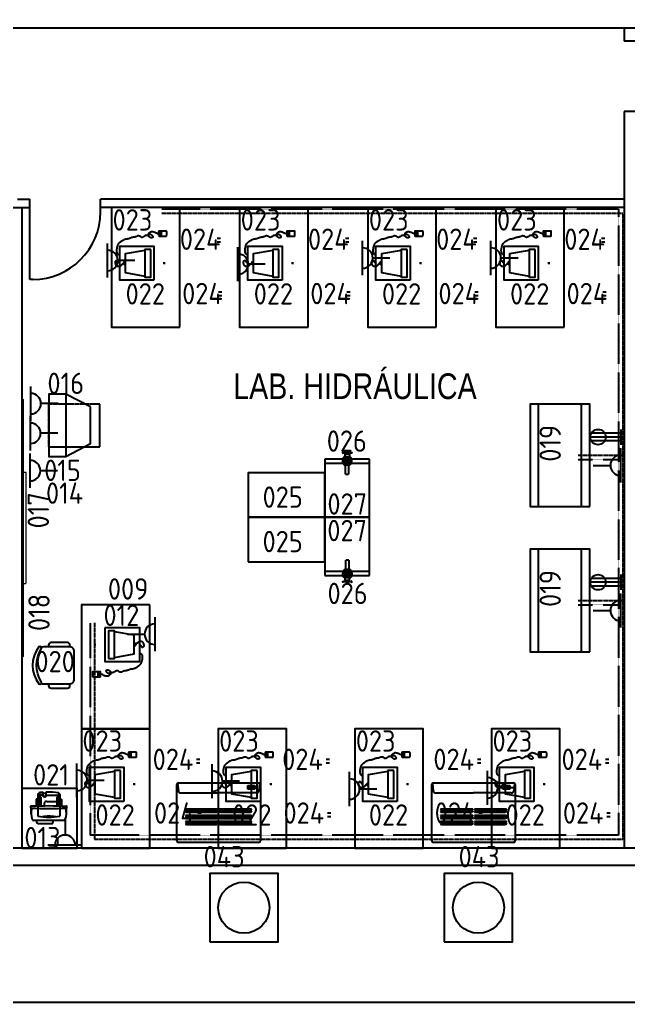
# Model space of a CAD drawing. Header units: millimetres. Extents: x 18768 to 1484868, y -11027 to 520152.
# Drawn here: x 227529 to 234654, y 25708 to 37211 of the extents above; entities that cross this region are included whole.
import ezdxf
from ezdxf.enums import TextEntityAlignment as Align

# ---------------------------------------------------------------- set-up
doc = ezdxf.new("R2010")
doc.units = ezdxf.units.MM
for name, pattern in [('DASHDOT2', [0.5, 0.25, -0.125, 0, -0.125]), ('DIVIDE', [2.15, 1.5, -0.2, 0.05, -0.15, 0.05, -0.2]), ('HIDDEN', [0.375, 0.25, -0.125]), ('HIDDEN2', [4.7625, 3.175, -1.5875])]:
    doc.linetypes.add(name, pattern=pattern)
for name, color, linetype in [('L018-SIMBOLO1', 3, 'Continuous'), ('L025-CONTORNO', 7, 'Continuous'), ('L025-IMAGIN', 1, 'DIVIDE'), ('L025-TEXTO', 7, 'Continuous'), ('L035-ARRANJO-ADQUIRIR', 102, 'Continuous'), ('L035-ARRANJO-EXISTENTE', 180, 'Continuous'), ('L035-ARRANJO-REMANEJADO', 200, 'Continuous'), ('L035-TEXTO', 40, 'Continuous'), ('PAREDES', 7, 'Continuous')]:
    doc.layers.add(name, color=color, linetype=linetype)
doc.layers.add('L035-DEMOLIÇÃO', color=40, linetype='Continuous', plot=False)
doc.styles.add('ISO-CP--18', font='isocp.shx', dxfattribs={"width": 0.75, "height": 180})
doc.styles.add('ISO-CP--25', font='isocp.shx', dxfattribs={"height": 250})
doc.styles.get("Standard").update_dxf_attribs({"font": 'arial.ttf'})

# ---------------------------------------------------------------- blocks, each defined once
blk = doc.blocks.new('BL_SENAI_id9300159197')
at = {"layer": 'L025-CONTORNO', "color": 0, "linetype": 'HIDDEN', "lineweight": 9}
blk.add_lwpolyline([(-650, -50), (650, -50), (650, 0), (-650, 0)], close=True, dxfattribs=at)
at = {"layer": 'L025-TEXTO', "lineweight": 9, "style": 'ISO-CP--25'}
blk.add_attdef('rmp_mt_codmaterial', (15, 15), '', height=40, dxfattribs=at)
at = {"layer": 'L025-TEXTO', "lineweight": 9, "style": 'ISO-CP--25', "flags": 1}
for tag in ['rmp_mt_nomeunid', 'rmp_mt_potencia', 'rmp_mt_cod']:
    blk.add_attdef(tag, (15, 15), '', height=40, dxfattribs=at)
blk = doc.blocks.new('BL_SENAI_id9320290690')
at = {"layer": 'L025-CONTORNO', "color": 0}
blk.add_lwpolyline([(-3131, 134), (-131, 134), (-131, 152), (-3131, 152)], close=True, dxfattribs=at)
at = {"layer": 'L025-TEXTO', "style": 'ISO-CP--25'}
blk.add_attdef('rmp_mt_codmaterial', (15, 15), '', height=40, dxfattribs=at)
at = {"layer": 'L025-TEXTO', "style": 'ISO-CP--25', "flags": 1}
for tag in ['rmp_mt_nomeunid', 'rmp_mt_potencia', 'rmp_mt_cod']:
    blk.add_attdef(tag, (15, 15), '', height=40, dxfattribs=at)
blk = doc.blocks.new('BL_SENAI_id9320210400')
at = {"layer": 'L035-ARRANJO-ADQUIRIR', "color": 0}
for points in [[(-690, 550, -0.290756), (-310, 550, 0.829608), (-284, 579, 0.333333), (-716, 579, 0.829608), (-690, 550)], [(-717, 464), (-737, 464, 0.414214), (-767, 434), (-767, 244, 0.414214), (-737, 214), (-717, 214)], [(-710, 550, 0.129448), (-717, 523), (-717, 219, 0.414214), (-663, 164), (-338, 164, 0.414214), (-284, 219), (-284, 525, 0.120944), (-290, 550)], [(-284, 214), (-264, 214, 0.414214), (-234, 244), (-234, 434, 0.414214), (-264, 464), (-284, 464)]]:
    blk.add_lwpolyline(points, format="xyb", dxfattribs=at)
at = {"layer": 'L025-TEXTO', "style": 'ISO-CP--25'}
blk.add_attdef('rmp_mt_codmaterial', (15, 15), '', height=40, dxfattribs=at)
at = {"layer": 'L025-TEXTO', "style": 'ISO-CP--25', "flags": 1}
for tag in ['rmp_mt_nomeunid', 'rmp_mt_potencia', 'rmp_mt_cod']:
    blk.add_attdef(tag, (15, 15), '', height=40, dxfattribs=at)
blk = doc.blocks.new('BL_SENAI_id9370710520')
at = {"layer": 'L035-ARRANJO-ADQUIRIR', "color": 0}
for p, q in [((499, 247), (499, 164)), ((502, 247), (502, 224)), ((519, 247), (502, 247)), ((550, 253), (506, 253)), ((519, 224), (519, 247)), ((520, 247), (520, 224)), ((536, 247), (520, 247)), ((536, 224), (536, 247)), ((538, 247), (538, 224)), ((554, 247), (538, 247)), ((554, 224), (554, 247)), ((557, 164), (557, 247)), ((193, 186), (169, 186)), ((181, 174), (181, 198)), ((499, 221), (557, 221)), ((499, 220), (557, 220)), ((502, 224), (519, 224)), ((506, 157), (550, 157)), ((520, 224), (536, 224)), ((538, 224), (554, 224))]:
    blk.add_line(p, q, dxfattribs=at)
for points in [[(-19, 308), (-19, 708), (381, 708), (381, 308)], [(170, 645), (192, 645), (192, 660), (170, 660)], [(343, 345), (343, 415), (18, 415), (18, 345)]]:
    blk.add_lwpolyline(points, close=True, dxfattribs=at)
for points in [[(181, 660), (180, 665), (178, 669), (175, 672), (173, 675), (170, 677), (168, 678), (165, 679), (163, 681), (162, 682), (161, 683), (160, 685), (160, 686), (159, 688), (159, 689), (159, 690), (158, 691), (157, 692), (156, 693), (154, 694), (152, 695), (151, 696), (149, 697), (147, 699), (146, 701), (144, 703), (143, 706), (142, 709), (141, 712), (141, 716), (141, 719), (141, 723), (141, 726), (141, 729), (142, 732), (143, 735), (145, 737), (146, 740), (148, 742), (150, 744), (152, 746), (154, 747), (156, 749), (159, 750), (161, 751), (163, 752), (166, 753), (168, 754), (170, 755), (172, 755), (174, 756), (176, 757), (178, 757), (180, 758), (181, 758), (183, 758), (185, 759), (186, 759), (188, 759), (190, 759), (191, 759), (193, 759), (195, 759), (196, 758), (198, 758), (200, 757), (202, 757), (203, 756), (205, 755), (206, 754), (208, 753), (209, 751), (210, 750), (211, 749), (212, 748), (213, 746), (214, 745), (214, 744), (214, 743), (214, 742), (214, 741), (213, 739), (212, 738), (211, 737), (210, 737), (209, 736), (208, 735), (206, 734), (205, 733), (204, 732), (202, 732), (201, 731), (199, 730), (198, 729), (196, 728), (195, 727), (194, 726), (193, 724), (192, 723), (191, 721), (190, 719), (189, 716), (187, 714), (184, 711), (181, 708)], [(276, 708), (280, 717), (284, 724), (290, 729), (296, 733), (302, 736), (308, 738), (315, 740), (321, 740), (327, 741), (334, 741), (340, 740), (345, 740), (351, 739), (357, 738), (362, 737), (368, 736), (374, 735), (379, 733), (385, 731), (390, 730), (395, 728), (400, 725), (405, 723), (410, 720), (414, 716), (418, 713), (422, 709), (426, 705), (430, 700), (434, 696), (437, 691), (441, 686), (444, 681), (448, 676), (451, 670), (454, 665), (457, 659), (460, 654), (462, 649), (464, 644), (465, 639), (466, 634), (467, 629), (467, 624), (468, 619), (469, 614), (469, 610), (470, 605), (472, 600), (473, 595), (475, 590), (477, 586), (479, 581), (481, 575), (483, 570), (485, 565), (486, 560), (487, 554), (488, 549), (489, 544), (489, 538), (490, 533), (491, 528), (492, 524), (493, 519), (495, 515), (497, 511), (499, 507), (500, 504), (502, 500), (503, 497), (504, 494), (504, 490), (504, 487), (504, 484), (503, 480), (502, 477), (501, 474), (499, 471), (498, 469), (496, 466), (494, 464), (492, 461), (490, 459), (489, 456), (488, 454), (487, 451), (486, 448), (487, 445), (487, 441), (488, 438), (490, 434), (492, 431), (493, 427), (495, 424), (497, 420), (499, 417), (501, 415), (503, 412), (505, 410), (506, 408), (507, 406), (508, 405), (509, 404), (509, 404), (509, 403), (509, 403), (509, 403), (508, 403), (508, 402), (508, 401), (508, 398), (509, 395), (510, 391), (510, 387), (511, 382), (513, 377), (514, 372), (515, 366), (516, 362), (517, 357), (518, 354), (519, 350), (519, 347), (519, 344), (518, 341), (517, 338), (515, 335), (513, 333), (510, 330), (506, 327), (502, 325), (499, 323), (495, 321), (491, 320), (488, 320), (485, 320), (482, 321), (480, 322), (479, 324), (478, 326), (477, 329), (477, 332), (477, 334), (477, 337), (478, 341), (478, 344), (480, 347), (481, 350), (483, 353), (485, 356), (487, 359), (490, 362), (493, 365), (496, 368), (499, 370), (502, 372), (506, 373), (510, 373), (515, 372), (520, 371), (525, 369), (530, 366), (535, 362), (539, 358), (543, 353), (547, 348), (549, 342), (551, 336), (552, 330), (552, 324), (551, 318), (550, 312), (548, 306), (546, 300), (544, 294), (541, 289), (538, 284), (536, 278), (533, 273), (531, 268), (529, 262), (528, 256), (528, 253)], [(331, 415), (291, 645), (71, 645), (31, 415)]]:
    blk.add_lwpolyline(points, dxfattribs=at)
for centre, start, end in [((506, 247), 90, 180), ((550, 247), 0, 90), ((506, 164), 180, 270), ((550, 164), 270, 0)]:
    blk.add_arc(centre, 6.72, start, end, dxfattribs=at)
at = {"layer": 'L025-TEXTO', "style": 'ISO-CP--25'}
blk.add_attdef('rmp_mt_codmaterial', (15, 15), '', height=40, dxfattribs=at)
at = {"layer": 'L025-TEXTO', "style": 'ISO-CP--25', "flags": 1}
for tag in ['rmp_mt_nomeunid', 'rmp_mt_potencia', 'rmp_mt_cod']:
    blk.add_attdef(tag, (15, 15), '', height=40, dxfattribs=at)
blk = doc.blocks.new('BL_SENAI_id9320221140')
at = {"layer": 'L025-CONTORNO', "color": 0}
blk.add_lwpolyline([(570, -612), (570, 788), (-230, 788), (-230, -612)], close=True, dxfattribs=at)
at = {"layer": 'L025-TEXTO', "style": 'ISO-CP--25'}
blk.add_attdef('rmp_mt_codmaterial', (15, 15), '', height=40, dxfattribs=at)
at = {"layer": 'L025-TEXTO', "style": 'ISO-CP--25', "flags": 1}
for tag in ['rmp_mt_nomeunid', 'rmp_mt_potencia', 'rmp_mt_cod']:
    blk.add_attdef(tag, (15, 15), '', height=40, dxfattribs=at)
blk = doc.blocks.new('BL_SENAI_id9320210390')
at = {"layer": 'L035-ARRANJO-ADQUIRIR', "color": 0}
for p, q in [((154, -168), (154, -207)), ((199, -168), (199, -207))]:
    blk.add_line(p, q, dxfattribs=at)
at = {"layer": 'L025-TEXTO', "style": 'ISO-CP--25'}
blk.add_attdef('RMP_MT_NOMEUNID', (8, 8), '', height=250, dxfattribs=at)
at = {"layer": 'L025-TEXTO', "style": 'ISO-CP--25', "flags": 1}
for tag in ['RMP_MT_COD', 'RMP_MT_CODMATERIAL', 'RMP_MT_POTENCIA']:
    blk.add_attdef(tag, (8, 8), '', height=250, dxfattribs=at)
blk = doc.blocks.new('BL_SENAI_id9390240030')
at = {"layer": 'L035-ARRANJO-REMANEJADO', "color": 0}
for p, q in [((0, 630), (0, -50)), ((520, 630), (0, 630)), ((520, -50), (520, 630)), ((0, 0), (520, 0)), ((0, -50), (520, -50))]:
    blk.add_line(p, q, dxfattribs=at)
at = {"layer": 'L025-TEXTO', "style": 'ISO-CP--25'}
blk.add_attdef('rmp_mt_codmaterial', (15, 15), '', height=40, dxfattribs=at)
at = {"layer": 'L025-TEXTO', "style": 'ISO-CP--25', "flags": 1}
for tag in ['rmp_mt_nomeunid', 'rmp_mt_potencia', 'rmp_mt_cod']:
    blk.add_attdef(tag, (15, 15), '', height=40, dxfattribs=at)
blk = doc.blocks.new('BL_SENAI_id9320230440')
at = {"layer": 'L035-ARRANJO-ADQUIRIR', "color": 0}
blk.add_lwpolyline([(0, 520), (-900, 520), (-900, 0), (0, 0)], close=True, dxfattribs=at)
at = {"layer": 'L025-TEXTO', "style": 'ISO-CP--25'}
blk.add_attdef('rmp_mt_codmaterial', (15, 15), '', height=40, dxfattribs=at)
at = {"layer": 'L025-TEXTO', "style": 'ISO-CP--25', "flags": 1}
for tag in ['rmp_mt_nomeunid', 'rmp_mt_potencia', 'rmp_mt_cod']:
    blk.add_attdef(tag, (15, 15), '', height=40, dxfattribs=at)
blk = doc.blocks.new('BL_SENAI_id9370710510')
at = {"layer": 'L035-ARRANJO-ADQUIRIR', "color": 0}
for p, q in [((173, 95), (173, 119)), ((491, 168), (491, 85)), ((491, 142), (549, 142)), ((491, 141), (549, 141)), ((495, 168), (495, 145)), ((511, 168), (495, 168)), ((495, 145), (511, 145)), ((542, 174), (498, 174)), ((511, 145), (511, 168)), ((529, 168), (512, 168)), ((512, 168), (512, 145)), ((512, 145), (529, 145)), ((529, 145), (529, 168)), ((530, 168), (530, 145)), ((546, 168), (530, 168)), ((530, 145), (546, 145)), ((546, 145), (546, 168)), ((549, 85), (549, 168)), ((185, 107), (161, 107)), ((498, 78), (542, 78))]:
    blk.add_line(p, q, dxfattribs=at)
for points in [[(-27, 229), (-27, 629), (373, 629), (373, 229)], [(162, 566), (184, 566), (184, 581), (162, 581)], [(335, 266), (335, 336), (10, 336), (10, 266)]]:
    blk.add_lwpolyline(points, close=True, dxfattribs=at)
for points in [[(173, 581), (172, 586), (170, 590), (168, 593), (165, 596), (162, 598), (160, 599), (158, 600), (156, 602), (154, 603), (153, 604), (152, 606), (152, 607), (152, 609), (151, 610), (151, 611), (150, 612), (149, 613), (148, 614), (146, 615), (145, 616), (143, 617), (141, 618), (139, 620), (138, 622), (136, 624), (135, 627), (134, 630), (133, 633), (133, 637), (133, 640), (133, 644), (133, 647), (134, 650), (134, 653), (135, 656), (137, 658), (138, 661), (140, 663), (142, 665), (144, 667), (146, 668), (148, 670), (151, 671), (153, 672), (156, 673), (158, 674), (160, 675), (162, 676), (164, 676), (166, 677), (168, 678), (170, 678), (172, 679), (174, 679), (175, 679), (177, 680), (179, 680), (180, 680), (182, 680), (183, 680), (185, 680), (187, 680), (189, 679), (190, 679), (192, 678), (194, 678), (195, 677), (197, 676), (199, 675), (200, 674), (201, 672), (203, 671), (204, 670), (205, 669), (205, 667), (206, 666), (206, 665), (206, 664), (206, 663), (206, 662), (205, 660), (205, 659), (204, 658), (203, 658), (201, 657), (200, 656), (199, 655), (197, 654), (196, 653), (194, 653), (193, 652), (191, 651), (190, 650), (189, 649), (187, 648), (186, 647), (185, 645), (184, 644), (183, 642), (182, 640), (181, 637), (179, 635), (176, 632), (173, 629)], [(268, 629), (272, 638), (277, 645), (282, 650), (288, 655), (294, 657), (300, 659), (307, 661), (313, 661), (320, 662), (326, 662), (332, 661), (338, 661), (343, 660), (349, 659), (355, 658), (360, 657), (366, 656), (371, 654), (377, 652), (382, 651), (387, 649), (392, 646), (397, 644), (402, 641), (406, 637), (411, 634), (415, 630), (419, 626), (422, 621), (426, 617), (430, 612), (433, 607), (437, 602), (440, 597), (443, 591), (447, 586), (449, 580), (452, 575), (454, 570), (456, 565), (457, 560), (458, 555), (459, 550), (460, 545), (460, 540), (461, 535), (461, 531), (462, 526), (464, 521), (466, 516), (467, 511), (470, 507), (472, 502), (474, 496), (475, 491), (477, 486), (478, 481), (479, 475), (480, 470), (481, 465), (481, 459), (482, 454), (483, 449), (484, 445), (486, 440), (487, 436), (489, 432), (491, 428), (492, 425), (494, 421), (495, 418), (496, 415), (496, 411), (496, 408), (496, 405), (495, 402), (494, 398), (493, 395), (492, 393), (490, 390), (488, 387), (486, 385), (484, 382), (482, 380), (481, 377), (480, 375), (479, 372), (479, 369), (479, 366), (479, 362), (481, 359), (482, 355), (484, 352), (486, 348), (488, 345), (490, 342), (492, 338), (493, 336), (495, 333), (497, 331), (498, 329), (499, 327), (500, 326), (501, 325), (501, 325), (501, 324), (501, 324), (501, 324), (501, 324), (500, 323), (500, 322), (501, 319), (501, 316), (502, 312), (503, 308), (504, 303), (505, 298), (506, 293), (507, 287), (508, 283), (509, 278), (510, 275), (511, 271), (511, 268), (511, 265), (510, 262), (509, 259), (507, 257), (505, 254), (502, 251), (498, 248), (495, 246), (491, 244), (487, 242), (483, 241), (480, 241), (477, 241), (475, 242), (473, 243), (471, 245), (470, 247), (469, 250), (469, 253), (469, 256), (469, 259), (470, 262), (471, 265), (472, 268), (473, 271), (475, 274), (477, 277), (479, 280), (482, 283), (485, 286), (488, 289), (491, 291), (495, 293), (498, 294), (503, 294), (507, 293), (512, 292), (517, 290), (522, 287), (527, 283), (531, 279), (536, 274), (539, 269), (542, 263), (543, 257), (544, 251), (544, 245), (543, 239), (542, 233), (540, 227), (538, 221), (536, 216), (533, 210), (530, 205), (528, 199), (525, 194), (523, 189), (521, 183), (520, 177), (520, 174)], [(323, 336), (283, 566), (63, 566), (23, 336)]]:
    blk.add_lwpolyline(points, dxfattribs=at)
for centre, start, end in [((498, 168), 90, 180), ((542, 168), 0, 90), ((498, 85), 180, 270), ((542, 85), 270, 0)]:
    blk.add_arc(centre, 6.72, start, end, dxfattribs=at)
at = {"layer": 'L025-TEXTO', "style": 'ISO-CP--25'}
blk.add_attdef('rmp_mt_codmaterial', (15, 15), '', height=40, dxfattribs=at)
at = {"layer": 'L025-TEXTO', "style": 'ISO-CP--25', "flags": 1}
for tag in ['rmp_mt_nomeunid', 'rmp_mt_potencia', 'rmp_mt_cod']:
    blk.add_attdef(tag, (15, 15), '', height=40, dxfattribs=at)
blk = doc.blocks.new('BL_SENAI_id9320220810')
at = {"layer": 'L025-CONTORNO', "color": 0}
blk.add_lwpolyline([(-688, 238), (112, 238), (112, 1688), (-688, 1688)], close=True, dxfattribs=at)
at = {"layer": 'L025-TEXTO', "style": 'ISO-CP--25'}
blk.add_attdef('rmp_mt_codmaterial', (15, 15), '', height=40, dxfattribs=at)
at = {"layer": 'L025-TEXTO', "style": 'ISO-CP--25', "flags": 1}
for tag in ['rmp_mt_nomeunid', 'rmp_mt_potencia', 'rmp_mt_cod']:
    blk.add_attdef(tag, (15, 15), '', height=40, dxfattribs=at)
blk = doc.blocks.new('BL_SENAI_id9310100320')
at = {"layer": 'L035-ARRANJO-EXISTENTE', "color": 0}
for p, q in [((-201, 56), (-201, 20)), ((-201, 56), (-96, 56)), ((-96, 20), (-201, 20)), ((-96, 72), (-55, 72)), ((-96, 4), (-96, 72)), ((-55, 4), (-96, 4)), ((-29, 76), (-35, 76)), ((-35, 68), (-35, 0)), ((-35, 0), (-29, 0)), ((-29, 0), (-29, 76)), ((-22, 76), (-17, 76)), ((-22, 0), (-22, 76)), ((-17, 0), (-22, 0)), ((-17, 68), (-17, 0)), ((1, 23), (1, 53)), ((39, 65), (12, 65)), ((39, 11), (12, 11)), ((35, 65), (35, 11)), ((39, 65), (39, 11))]:
    blk.add_line(p, q, dxfattribs=at)
for points in [[(-96, 22), (-96, 54), (-80, 54), (-80, 22)], [(-53, 76), (-35, 76), (-35, 0), (-53, 0)], [(1, 76), (-17, 76), (-17, 0), (1, 0)], [(39, 30), (39, 46), (58, 46), (58, 30)], [(45, 92), (45, 88), (55, 88), (55, 92)], [(45, -16), (45, -12), (55, -12), (55, -16)]]:
    blk.add_lwpolyline(points, close=True, dxfattribs=at)
for points in [[(48, 46), (48, 88), (52, 88), (52, 46)], [(52, 30), (52, -12), (48, -12), (48, 30)]]:
    blk.add_lwpolyline(points, dxfattribs=at)
for centre in [(-42, 85), (-42, -9)]:
    blk.add_circle(centre, 4.46, dxfattribs=at)
for centre, radius, start, end in [((-41, 38), 55.5, 41.7386, 141.8707), ((-41, 38), 55.5, 218.1293, 318.2614), ((-55, 75), 2.59, 270, 0), ((-55, 1), 2.59, 0, 90), ((12, 76), 11.4, 180, 270), ((12, 0), 11.4, 90, 180)]:
    blk.add_arc(centre, radius, start, end, dxfattribs=at)
at = {"layer": 'L025-TEXTO', "style": 'ISO-CP--25'}
blk.add_attdef('rmp_mt_codmaterial', (15, 15), '', height=40, dxfattribs=at)
at = {"layer": 'L025-TEXTO', "style": 'ISO-CP--25', "flags": 1}
for tag in ['rmp_mt_nomeunid', 'rmp_mt_potencia', 'rmp_mt_cod']:
    blk.add_attdef(tag, (15, 15), '', height=40, dxfattribs=at)
blk = doc.blocks.new('BL_SENAI_id9380320060')
at = {"layer": 'L025-CONTORNO', "color": 0}
for p, q in [((-510, 275), (690, 275)), ((-510, -225), (690, -225))]:
    blk.add_line(p, q, dxfattribs=at)
blk.add_lwpolyline([(-510, -325), (690, -325), (690, 375), (-510, 375)], close=True, dxfattribs=at)
at = {"layer": 'L025-TEXTO', "style": 'ISO-CP--25'}
blk.add_attdef('rmp_mt_codmaterial', (15, 15), '', height=40, dxfattribs=at)
at = {"layer": 'L025-TEXTO', "style": 'ISO-CP--25', "flags": 1}
for tag in ['rmp_mt_nomeunid', 'rmp_mt_potencia', 'rmp_mt_cod']:
    blk.add_attdef(tag, (15, 15), '', height=40, dxfattribs=at)
blk = doc.blocks.new('BL_SENAI_id9320220790')
at = {"layer": 'L025-CONTORNO', "color": 0}
blk.add_lwpolyline([(0, 0), (0, 700), (-650, 700), (-650, 0)], close=True, dxfattribs=at)
at = {"layer": 'L025-TEXTO', "style": 'ISO-CP--18'}
blk.add_attdef('rmp_mt_codmaterial', (15, 15), '', height=40, dxfattribs=at)
at = {"layer": 'L025-TEXTO', "style": 'ISO-CP--18', "flags": 1}
for tag in ['rmp_mt_nomeunid', 'rmp_mt_potencia', 'rmp_mt_cod']:
    blk.add_attdef(tag, (15, 15), '', height=40, dxfattribs=at)
blk = doc.blocks.new('BL_SENAI_id9370720080')
at = {"layer": 'L035-ARRANJO-EXISTENTE', "color": 0}
for p, q in [((-169, 28), (-169, 387)), ((-92, 413), (-24, 413)), ((-21, 418), (-3, 418)), ((76, 357), (-1, 357)), ((0, 357), (0, 415)), ((79, 337), (79, 354)), ((-209, 167), (-209, 337)), ((136, 337), (-119, 337)), ((154, 322), (0, 322)), ((104, 317), (0, 317)), ((104, 305), (0, 305)), ((104, 302), (0, 302)), ((55, 232), (55, 112)), ((104, 302), (104, 322)), ((124, 285), (124, 322)), ((124, 92), (124, 240)), ((124, 240), (161, 240)), ((126, 275), (158, 275)), ((132, 285), (132, 322)), ((139, 322), (139, 334)), ((136, 77), (-119, 77)), ((-92, 2), (-24, 2)), ((76, 57), (-1, 57)), ((104, 112), (0, 112)), ((104, 110), (0, 110)), ((104, 97), (0, 97)), ((154, 92), (0, 92)), ((0, 57), (0, 0)), ((79, 77), (79, 60)), ((104, 112), (104, 92)), ((139, 80), (139, 92)), ((-21, -3), (-3, -3))]:
    blk.add_line(p, q, dxfattribs=at)
for centre, radius, start, end in [((-154, 387), 15, 107.7571, 180), ((-82, 161), 252, 76.9063, 107.7571), ((4596, 207), 4625, 177.4284, 182.5716), ((-21, 415), 3, 90, 177.4284), ((-7, 415), 3, 2.5716, 90), ((-4624, 207), 4625, 357.4284, 2.5716), ((-3, 415), 3, 0, 90), ((76, 354), 3, 0, 90), ((721, 207), 850, 171.2026, 188.7974), ((-636, 207), 517, 351.0985, 8.9015), ((25, 232), 30, 0, 142.3429), ((137, 257), 28.3, 123.367, 236.633), ((137, 257), 20.8, 123.367, 227.8145), ((119, 285), 5, 303.367, 0), ((119, 230), 5, 0, 56.633), ((122, 240), 2, 0, 47.8145), ((119, 285), 12.5, 303.367, 0), ((136, 334), 3, 0, 90), ((-721, 207), 870, 2.1781, 4.441), ((154, 319), 3, 7.2919, 90), ((-721, 207), 885, 4.5759, 7.2919), ((-721, 207), 885, 352.7081, 1.9536), ((158, 278), 3, 270, 4.5759), ((161, 237), 3, 1.9536, 90), ((-154, 28), 15, 180, 252.2429), ((-82, 254), 252, 252.2429, 283.0937), ((-3, 0), 3, 270, 0), ((76, 60), 3, 270, 0), ((136, 80), 3, 270, 0), ((154, 95), 3, 270, 352.7081), ((-21, 0), 3, 182.5716, 270), ((-7, 0), 3, 270, 357.4284)]:
    blk.add_arc(centre, radius, start, end, dxfattribs=at)
at = {"layer": 'L035-ARRANJO-EXISTENTE', "color": 0, "extrusion": (0, 0, -1)}
blk.add_ellipse((-169, 337), major_axis=(40, 0), ratio=0.25, start_param=3.141593, end_param=4.712389, dxfattribs=at)
at = {"layer": 'L035-ARRANJO-EXISTENTE', "color": 0}
blk.add_ellipse((-169, 167), major_axis=(40, 0), ratio=0.25, start_param=3.141593, end_param=4.712389, dxfattribs=at)
at = {"layer": 'L025-TEXTO', "style": 'ISO-CP--18'}
blk.add_attdef('rmp_mt_codmaterial', (15, 15), '', height=40, dxfattribs=at)
at = {"layer": 'L025-TEXTO', "style": 'ISO-CP--18', "flags": 1}
for tag in ['rmp_mt_nomeunid', 'rmp_mt_potencia', 'rmp_mt_cod']:
    blk.add_attdef(tag, (15, 15), '', height=40, dxfattribs=at)
blk = doc.blocks.new('BL_SENAI_id9360630070')
at = {"layer": 'L035-ARRANJO-ADQUIRIR', "color": 0}
blk.add_lwpolyline([(215, 994), (15, 994), (15, 264), (215, 264)], dxfattribs=at)
blk.add_lwpolyline([(505, 844), (215, 994), (215, 264), (505, 414)], close=True, dxfattribs=at)
at = {"layer": 'L025-TEXTO', "style": 'ISO-CP--25'}
blk.add_attdef('rmp_mt_codmaterial', (15, 15), '', height=40, dxfattribs=at)
at = {"layer": 'L025-TEXTO', "style": 'ISO-CP--25', "flags": 1}
for tag in ['rmp_mt_nomeunid', 'rmp_mt_potencia', 'rmp_mt_cod']:
    blk.add_attdef(tag, (15, 15), '', height=40, dxfattribs=at)
blk = doc.blocks.new('BL_SENAI_id9320130030')
at = {"layer": 'L025-IMAGIN', "color": 0}
blk.add_lwpolyline([(267, 734), (-204, 564), (0, 0), (470, 170)], close=True, dxfattribs=at)
at = {"layer": 'L025-TEXTO', "style": 'ISO-CP--25'}
blk.add_attdef('rmp_mt_codmaterial', (15, 15), '', height=40, dxfattribs=at)
at = {"layer": 'L025-TEXTO', "style": 'ISO-CP--25', "flags": 1}
for tag in ['rmp_mt_nomeunid', 'rmp_mt_potencia', 'rmp_mt_cod']:
    blk.add_attdef(tag, (15, 15), '', height=40, dxfattribs=at)
blk = doc.blocks.new('BL_SENAI_id9360620050')
at = {"layer": 'L025-IMAGIN', "color": 0}
blk.add_lwpolyline([(456, 171), (456, 671), (-144, 671), (-144, 171)], close=True, dxfattribs=at)
at = {"layer": 'L025-TEXTO', "style": 'ISO-CP--18'}
blk.add_attdef('rmp_mt_codmaterial', (15, 15), '', height=40, dxfattribs=at)
at = {"layer": 'L025-TEXTO', "style": 'ISO-CP--18', "flags": 1}
for tag in ['rmp_mt_nomeunid', 'rmp_mt_potencia', 'rmp_mt_cod']:
    blk.add_attdef(tag, (15, 15), '', height=40, dxfattribs=at)
blk = doc.blocks.new('BL_SENAI_id9315160120')
at = {"color": 0}
for p, q in [((93, 569), (105, 588)), ((105, 588), (457, 588)), ((469, 569), (457, 588)), ((489, 569), (501, 588)), ((501, 588), (853, 588)), ((865, 569), (853, 588)), ((469, 569), (93, 569)), ((93, 544), (105, 564)), ((469, 544), (93, 544)), ((93, 498), (105, 518)), ((469, 498), (93, 498)), ((93, 474), (105, 493)), ((469, 474), (93, 474)), ((105, 564), (457, 564)), ((105, 518), (457, 518)), ((105, 493), (457, 493)), ((469, 544), (457, 564)), ((469, 498), (457, 518)), ((469, 474), (457, 493)), ((865, 569), (489, 569)), ((489, 544), (501, 564)), ((865, 544), (489, 544)), ((489, 498), (501, 518)), ((865, 498), (489, 498)), ((489, 474), (501, 493)), ((865, 474), (489, 474)), ((501, 564), (853, 564)), ((501, 518), (853, 518)), ((501, 493), (853, 493)), ((865, 544), (853, 564)), ((865, 498), (853, 518)), ((865, 474), (853, 493)), ((93, 426), (105, 445)), ((469, 426), (93, 426)), ((93, 401), (105, 420)), ((469, 401), (93, 401)), ((105, 445), (457, 445)), ((105, 420), (457, 420)), ((469, 426), (457, 445)), ((469, 401), (457, 420)), ((489, 426), (501, 445)), ((865, 426), (489, 426)), ((489, 401), (501, 420)), ((865, 401), (489, 401)), ((501, 445), (853, 445)), ((501, 420), (853, 420)), ((865, 426), (853, 445)), ((865, 401), (853, 420)), ((0, 106), (8, 190)), ((37, 215), (479, 215)), ((56, 126), (56, 170)), ((56, 170), (136, 170)), ((136, 126), (56, 126)), ((136, 170), (136, 126)), ((921, 215), (479, 215)), ((958, 106), (950, 190))]:
    blk.add_line(p, q, dxfattribs=at)
for centre, radius in [((78, 148), 17.7), ((78, 148), 5.72), ((115, 148), 15.8), ((115, 148), 3.81)]:
    blk.add_circle(centre, radius, dxfattribs=at)
for centre, start, end in [((37, 185), 90, 169.0323), ((921, 185), 10.9677, 90)]:
    blk.add_arc(centre, 30, start, end, dxfattribs=at)
at = {"layer": 'L025-CONTORNO', "color": 0}
for p, q in [((-10, 117), (-10, 775)), ((10, 795), (948, 795)), ((968, 775), (968, 117)), ((948, 97), (10, 97))]:
    blk.add_line(p, q, dxfattribs=at)
for centre, start, end in [((10, 775), 90, 180), ((948, 775), 0, 90), ((10, 117), 180, 270), ((948, 117), 270, 0)]:
    blk.add_arc(centre, 20, start, end, dxfattribs=at)
at = {"layer": 'L025-TEXTO', "linetype": 'HIDDEN2', "style": 'ISO-CP--25'}
blk.add_attdef('rmp_mt_codmaterial', (15, 15), '', height=40, dxfattribs=at)
at = {"layer": 'L025-TEXTO', "linetype": 'HIDDEN2', "style": 'ISO-CP--25', "flags": 1}
for tag in ['rmp_mt_nomeunid', 'rmp_mt_potencia', 'rmp_mt_cod']:
    blk.add_attdef(tag, (15, 15), '', height=40, dxfattribs=at)

msp = doc.modelspace()

# ---------------------------------------------------------------- linework, layer by layer
at = {"layer": 'DEFPOINTS'}
for p, q in [((234757.908, 36136.199), (234604.279, 36136.201)), ((227504.279, 35110.201), (227649.258, 35110.201)), ((227454.991, 35011.201), (227649.258, 35011.201)), ((227684.258, 34170.201), (227649.258, 34170.201))]:
    msp.add_line(p, q, dxfattribs=at)
at = {"layer": 'L018-SIMBOLO1', "color": 4, "linetype": 'DASHDOT2'}
for p, q in [((234539.048, 34992.192), (229188.013, 34992.192, 242.2)), ((234539.048, 34992.192), (234539.048, 27665.772)), ((234065.828, 32061.784), (234539.048, 32061.784)), ((234065.828, 30361.784), (234539.048, 30361.784)), ((228353.641, 30151.689), (228353.641, 27665.772)), ((234539.048, 27665.772), (228353.641, 27665.772, 279.966))]:
    msp.add_line(p, q, dxfattribs=at)
at = {"layer": 'L018-SIMBOLO1', "color": 6, "linetype": 'DIVIDE'}
for p, q in [((234589.048, 34942.192), (229188.013, 34942.192, 240.83)), ((234589.048, 34942.192), (234589.048, 27615.772)), ((234065.828, 32111.784), (234589.048, 32111.784)), ((234065.828, 30411.784), (234589.048, 30411.784)), ((228403.641, 30149.309), (228403.641, 27615.772)), ((234589.048, 27615.772), (228403.641, 27615.772, 275.804))]:
    msp.add_line(p, q, dxfattribs=at)
at = {"layer": 'L035-ARRANJO-ADQUIRIR', "color": 100}
for p, q in [((228558.34, 34191.822), (228558.34, 34591.822)), ((230084.379, 34148.926), (230084.379, 34548.926)), ((231543.047, 34220.418), (231543.047, 34620.418)), ((233043.047, 34220.418), (233043.047, 34620.418)), ((231863.047, 34420.418), (231663.047, 34420.418)), ((233363.047, 34420.418), (233163.047, 34420.418)), ((228878.34, 34391.822), (228678.34, 34391.822)), ((230404.379, 34348.926), (230204.379, 34348.926)), ((227658.822, 32516.093), (227658.822, 32916.093)), ((227978.822, 32716.093), (227778.822, 32716.093)), ((227654.715, 32169.345), (227654.715, 32569.345)), ((227974.715, 32369.345), (227774.715, 32369.345)), ((234569.575, 32324.933), (234209.575, 32324.933)), ((234569.575, 32369.933), (234221.632, 32369.933)), ((234569.575, 32234.933), (234569.575, 32414.933)), ((234569.575, 32279.933), (234221.632, 32279.933)), ((227652.154, 31731.451), (227652.154, 32131.451)), ((234563.014, 32194.003), (234563.014, 31794.003)), ((234243.014, 31994.003), (234443.014, 31994.003)), ((227972.154, 31931.451), (227772.154, 31931.451)), ((234569.575, 30534.933), (234569.575, 30714.933)), ((234569.575, 30624.933), (234209.575, 30624.933)), ((234569.575, 30669.933), (234221.632, 30669.933)), ((234569.575, 30579.933), (234221.632, 30579.933)), ((234563.014, 30494.003), (234563.014, 30094.003)), ((234243.014, 30294.003), (234443.014, 30294.003)), ((229110.907, 30216.769), (229110.907, 29816.769)), ((228790.907, 30016.769), (228990.907, 30016.769)), ((228199.902, 28104.341), (228199.902, 28504.341)), ((229783.601, 28096.198), (229783.601, 28496.198)), ((233005.471, 28018.551), (233005.471, 28418.551)), ((228519.902, 28304.341), (228319.902, 28304.341)), ((231388.47, 28004.253), (231388.47, 28404.253)), ((230103.601, 28296.198), (229903.601, 28296.198)), ((231708.47, 28204.253), (231508.47, 28204.253)), ((233325.471, 28218.551), (233125.471, 28218.551)), ((228060.569, 27865.736), (228060.569, 27665.736)), ((228260.569, 27545.736), (227860.569, 27545.736))]:
    msp.add_line(p, q, dxfattribs=at)
at = {"layer": 'L035-ARRANJO-ADQUIRIR'}
for points in [[(229753.551, 26416.25), (230553.551, 26416.25), (230553.551, 27216.25), (229753.551, 27216.25)], [(232499.324, 26416.25), (233299.324, 26416.25), (233299.324, 27216.25), (232499.324, 27216.25)]]:
    msp.add_lwpolyline(points, close=True, dxfattribs=at)
at = {"layer": 'L035-ARRANJO-ADQUIRIR', "color": 100}
for centre in [(234299.575, 32324.933), (234299.575, 30624.933)]:
    msp.add_circle(centre, 90, dxfattribs=at)
at = {"layer": 'L035-ARRANJO-ADQUIRIR'}
for centre in [(230153.551, 26816.25), (232899.324, 26816.25)]:
    msp.add_circle(centre, 300, dxfattribs=at)
at = {"layer": 'L035-ARRANJO-ADQUIRIR', "color": 100}
for centre, start, end in [((228558.34, 34391.822), 270, 90), ((231543.047, 34420.418), 270, 90), ((233043.047, 34420.418), 270, 90), ((230084.379, 34348.926), 270, 90), ((227658.822, 32716.093), 270, 90), ((227654.715, 32369.345), 270, 90), ((234563.014, 31994.003), 90, 270), ((227652.154, 31931.451), 270, 90), ((234563.014, 30294.003), 90, 270), ((229110.907, 30016.769), 90, 270), ((228199.902, 28304.341), 270, 90), ((229783.601, 28296.198), 270, 90), ((231388.47, 28204.253), 270, 90), ((233005.471, 28218.551), 270, 90), ((228060.569, 27545.736), 0, 180)]:
    msp.add_arc(centre, 120, start, end, dxfattribs=at)
at = {"layer": 'L035-DEMOLIÇÃO', "linetype": 'ByBlock', "lineweight": -2}
msp.add_lwpolyline([(243039.686, 25707.681), (151141.405, 25707.681), (151141.405, 63236.274), (243039.686, 63236.274)], close=True, dxfattribs=at)
at = {"layer": 'PAREDES'}
for p, q in [((242003.279, 37111.201), (224553.279, 37111.201)), ((242003.279, 37111.201), (224553.279, 37111.201)), ((242003.279, 37111.201), (224553.279, 37111.201)), ((242023.279, 37111.201), (224573.279, 37111.201)), ((242023.279, 37111.201), (224573.279, 37111.201)), ((242223.279, 37111.201), (224573.279, 37111.201)), ((234604.279, 37111.201), (234604.279, 36961.199)), ((235547.132, 36961.199), (234604.279, 36961.199)), ((234604.279, 36136.201), (234604.279, 27511.201)), ((227649.258, 34170.201), (227649.258, 35110.201)), ((228474.258, 34960.201), (228474.258, 35110.201)), ((234604.279, 35110.201), (228474.258, 35110.201)), ((234604.279, 35110.201), (228474.258, 35110.201)), ((227553.991, 35011.201), (227553.991, 27511.201)), ((227553.991, 35011.201), (227553.991, 27511.201)), ((234604.279, 35011.201), (228474.258, 35011.201)), ((234604.279, 35011.201), (228474.258, 35011.201)), ((234604.279, 35011.201), (234604.279, 27511.201)), ((242003.279, 27511.201), (227203.279, 27511.201)), ((242003.279, 27511.201), (227203.279, 27511.201)), ((242203.279, 27311.201), (227203.279, 27311.201)), ((242203.279, 27311.201), (227203.279, 27311.201)), ((242203.279, 27311.201), (227203.279, 27311.201))]:
    msp.add_line(p, q, dxfattribs=at)
msp.add_arc((227684.258, 34960.201), 790, 270, 0, dxfattribs=at)

# ---------------------------------------------------------------- block references
at = {"layer": 'L035-ARRANJO-ADQUIRIR'}
ref = msp.add_blockref('BL_SENAI_id9320221140', (228834.279, 34223.201), dxfattribs=at)
ref.add_attrib('rmp_mt_codmaterial', '023', dxfattribs={"layer": 'L025-TEXTO', "height": 250, "style": 'ISO-CP--25'}).set_placement((228849.279, 34867.452), align=Align.MIDDLE)
ref = msp.add_blockref('BL_SENAI_id9320221140', (230334.279, 34223.201), dxfattribs=at)
ref.add_attrib('rmp_mt_codmaterial', '023', dxfattribs={"layer": 'L025-TEXTO', "height": 250, "style": 'ISO-CP--25'}).set_placement((230349.279, 34867.452), align=Align.MIDDLE)
ref = msp.add_blockref('BL_SENAI_id9320221140', (231834.279, 34223.201), dxfattribs=at)
ref.add_attrib('rmp_mt_codmaterial', '023', dxfattribs={"layer": 'L025-TEXTO', "height": 250, "style": 'ISO-CP--25'}).set_placement((231849.279, 34867.452), align=Align.MIDDLE)
ref = msp.add_blockref('BL_SENAI_id9320221140', (233334.279, 34223.201), dxfattribs=at)
ref.add_attrib('rmp_mt_codmaterial', '023', dxfattribs={"layer": 'L025-TEXTO', "height": 250, "style": 'ISO-CP--25'}).set_placement((233349.279, 34867.452), align=Align.MIDDLE)
ref = msp.add_blockref('BL_SENAI_id9320210390', (229673.332, 34456.081), dxfattribs=dict(at, rotation=90))
ref.add_attrib('RMP_MT_NOMEUNID', '024', dxfattribs={"layer": 'L025-TEXTO', "height": 250, "style": 'ISO-CP--25'}).set_placement((229641.913, 34641.567), align=Align.MIDDLE)
ref = msp.add_blockref('BL_SENAI_id9320210390', (231173.332, 34456.081), dxfattribs=dict(at, rotation=90))
ref.add_attrib('RMP_MT_NOMEUNID', '024', dxfattribs={"layer": 'L025-TEXTO', "height": 250, "style": 'ISO-CP--25'}).set_placement((231141.913, 34641.567), align=Align.MIDDLE)
ref = msp.add_blockref('BL_SENAI_id9320210390', (232673.332, 34456.081), dxfattribs=dict(at, rotation=90))
ref.add_attrib('RMP_MT_NOMEUNID', '024', dxfattribs={"layer": 'L025-TEXTO', "height": 250, "style": 'ISO-CP--25'}).set_placement((232641.913, 34641.567), align=Align.MIDDLE)
ref = msp.add_blockref('BL_SENAI_id9320210390', (234173.332, 34456.081), dxfattribs=dict(at, rotation=90))
ref.add_attrib('RMP_MT_NOMEUNID', '024', dxfattribs={"layer": 'L025-TEXTO', "height": 250, "style": 'ISO-CP--25'}).set_placement((234141.913, 34641.567), align=Align.MIDDLE)
ref = msp.add_blockref('BL_SENAI_id9370710520', (229408.053, 34179.169), dxfattribs=dict(at, rotation=90))
ref.add_attrib('rmp_mt_codmaterial', '022', dxfattribs={"layer": 'L025-TEXTO', "height": 250, "style": 'ISO-CP--25'}).set_placement((228999.457, 34001.378), align=Align.MIDDLE)
ref = msp.add_blockref('BL_SENAI_id9370710520', (230908.053, 34179.169), dxfattribs=dict(at, rotation=90))
ref.add_attrib('rmp_mt_codmaterial', '022', dxfattribs={"layer": 'L025-TEXTO', "height": 250, "style": 'ISO-CP--25'}).set_placement((230499.457, 34001.378), align=Align.MIDDLE)
ref = msp.add_blockref('BL_SENAI_id9370710520', (232408.053, 34179.169), dxfattribs=dict(at, rotation=90))
ref.add_attrib('rmp_mt_codmaterial', '022', dxfattribs={"layer": 'L025-TEXTO', "height": 250, "style": 'ISO-CP--25'}).set_placement((231999.457, 34001.378), align=Align.MIDDLE)
ref = msp.add_blockref('BL_SENAI_id9370710520', (233908.053, 34179.169), dxfattribs=dict(at, rotation=90))
ref.add_attrib('rmp_mt_codmaterial', '022', dxfattribs={"layer": 'L025-TEXTO', "height": 250, "style": 'ISO-CP--25'}).set_placement((233499.457, 34001.378), align=Align.MIDDLE)
ref = msp.add_blockref('BL_SENAI_id9320210390', (229688.95, 33827.878), dxfattribs=dict(at, rotation=90))
ref.add_attrib('RMP_MT_NOMEUNID', '024', dxfattribs={"layer": 'L025-TEXTO', "height": 250, "style": 'ISO-CP--25'}).set_placement((229668.783, 34005.337), align=Align.MIDDLE)
ref = msp.add_blockref('BL_SENAI_id9320210390', (231188.95, 33827.878), dxfattribs=dict(at, rotation=90))
ref.add_attrib('RMP_MT_NOMEUNID', '024', dxfattribs={"layer": 'L025-TEXTO', "height": 250, "style": 'ISO-CP--25'}).set_placement((231168.783, 34005.337), align=Align.MIDDLE)
ref = msp.add_blockref('BL_SENAI_id9320210390', (232688.95, 33827.878), dxfattribs=dict(at, rotation=90))
ref.add_attrib('RMP_MT_NOMEUNID', '024', dxfattribs={"layer": 'L025-TEXTO', "height": 250, "style": 'ISO-CP--25'}).set_placement((232668.783, 34005.337), align=Align.MIDDLE)
ref = msp.add_blockref('BL_SENAI_id9320210390', (234188.95, 33827.878), dxfattribs=dict(at, rotation=90))
ref.add_attrib('RMP_MT_NOMEUNID', '024', dxfattribs={"layer": 'L025-TEXTO', "height": 250, "style": 'ISO-CP--25'}).set_placement((234168.783, 34005.337), align=Align.MIDDLE)
ref = msp.add_blockref('BL_SENAI_id9320130030', (227868.61, 32711.458), dxfattribs=dict(at, rotation=250.1639178416137))
ref.add_attrib('rmp_mt_codmaterial', '016', dxfattribs={"layer": 'L025-TEXTO', "height": 250, "style": 'ISO-CP--25'}).set_placement((228068.61, 32828.823), align=Align.CENTER)
ref = msp.add_blockref('BL_SENAI_id9360630070', (227854.036, 31834.976), dxfattribs=at)
ref.add_attrib('rmp_mt_codmaterial', '014', dxfattribs={"layer": 'L025-TEXTO', "height": 250, "style": 'ISO-CP--25'}).set_placement((228054.938, 31543.691), align=Align.CENTER)
ref = msp.add_blockref('BL_SENAI_id9320290690', (227419.601, 29630.268), dxfattribs=dict(at, rotation=270))
ref.add_attrib('rmp_mt_codmaterial', '018', dxfattribs={"layer": 'L025-TEXTO', "height": 250, "rotation": 90, "style": 'ISO-CP--25'}).set_placement((227755.255, 30272.326), align=Align.MIDDLE)
ref = msp.add_blockref('BL_SENAI_id9360620050', (228012.318, 32040.709), dxfattribs=at)
ref.add_attrib('rmp_mt_codmaterial', '015', dxfattribs={"layer": 'L025-TEXTO', "height": 250, "style": 'ISO-CP--18'}).set_placement((228030.776, 31810.508), align=Align.CENTER)
ref = msp.add_blockref('BL_SENAI_id9380320060', (233879.078, 32021.273), dxfattribs=dict(at, rotation=90))
ref.add_attrib('rmp_mt_codmaterial', '019', (233864.078, 32036.273), dxfattribs={"layer": 'L025-TEXTO', "height": 250, "rotation": 90, "style": 'ISO-CP--25'})
ref = msp.add_blockref('BL_SENAI_id9310100320', (231399.765, 32090.368), dxfattribs=dict(at, rotation=90))
ref.add_attrib('rmp_mt_codmaterial', '026', dxfattribs={"layer": 'L025-TEXTO', "height": 250, "style": 'ISO-CP--25'}).set_placement((231358.761, 32277.799), align=Align.MIDDLE)
ref = msp.add_blockref('BL_SENAI_id9390240030', (231623.089, 32016.145), dxfattribs=dict(at, rotation=180))
ref.add_attrib('rmp_mt_codmaterial', '027', dxfattribs={"layer": 'L025-TEXTO', "height": 250, "style": 'ISO-CP--25'}).set_placement((231363.763, 31541.656), align=Align.MIDDLE)
ref = msp.add_blockref('BL_SENAI_id9300159197', (227553.991, 31261.201), dxfattribs=dict(at, rotation=90))
ref.add_attrib('rmp_mt_codmaterial', '017', dxfattribs={"layer": 'L025-TEXTO', "lineweight": 9, "height": 250, "rotation": 90, "style": 'ISO-CP--25'}).set_placement((227747.657, 31467.289), align=Align.MIDDLE)
ref = msp.add_blockref('BL_SENAI_id9320230440', (230203.089, 31906.145), dxfattribs=dict(at, rotation=180))
ref.add_attrib('rmp_mt_codmaterial', '025', dxfattribs={"layer": 'L025-TEXTO', "height": 250, "style": 'ISO-CP--25'}).set_placement((230607.635, 31621.827), align=Align.MIDDLE)
ref = msp.add_blockref('BL_SENAI_id9320230440', (230203.089, 31386.145), dxfattribs=dict(at, rotation=180))
ref.add_attrib('rmp_mt_codmaterial', '025', dxfattribs={"layer": 'L025-TEXTO', "height": 250, "style": 'ISO-CP--25'}).set_placement((230607.635, 31101.827), align=Align.MIDDLE)
ref = msp.add_blockref('BL_SENAI_id9390240030', (231103.089, 30756.145), dxfattribs=at)
ref.add_attrib('rmp_mt_codmaterial', '027', dxfattribs={"layer": 'L025-TEXTO', "height": 250, "style": 'ISO-CP--25'}).set_placement((231362.415, 31230.635), align=Align.MIDDLE)
ref = msp.add_blockref('BL_SENAI_id9380320060', (233879.078, 30321.273), dxfattribs=dict(at, rotation=90))
ref.add_attrib('rmp_mt_codmaterial', '019', (233864.078, 30336.273), dxfattribs={"layer": 'L025-TEXTO', "height": 250, "rotation": 90, "style": 'ISO-CP--25'})
ref = msp.add_blockref('BL_SENAI_id9310100320', (231326.413, 30681.923), dxfattribs=dict(at, rotation=270))
ref.add_attrib('rmp_mt_codmaterial', '026', dxfattribs={"layer": 'L025-TEXTO', "height": 250, "style": 'ISO-CP--25'}).set_placement((231367.417, 30494.492), align=Align.MIDDLE)
ref = msp.add_blockref('BL_SENAI_id9320220810', (228363.145, 30599.369), dxfattribs=dict(at, rotation=180))
ref.add_attrib('rmp_mt_codmaterial', '009', dxfattribs={"layer": 'L025-TEXTO', "height": 250, "style": 'ISO-CP--25'}).set_placement((228798.576, 30422.222), align=Align.CENTER)
ref = msp.add_blockref('BL_SENAI_id9370710510', (228302.176, 30068.566), dxfattribs=dict(at, rotation=270))
ref.add_attrib('rmp_mt_codmaterial', '012', dxfattribs={"layer": 'L025-TEXTO', "height": 250, "style": 'ISO-CP--25'}).set_placement((228720.054, 30238.148), align=Align.MIDDLE)
ref = msp.add_blockref('BL_SENAI_id9320210400', (228331.72, 30152.509), dxfattribs=dict(at, rotation=90))
ref.add_attrib('rmp_mt_codmaterial', '020', dxfattribs={"layer": 'L025-TEXTO', "height": 250, "style": 'ISO-CP--25'}).set_placement((227944.157, 29697.079), align=Align.MIDDLE)
ref = msp.add_blockref('BL_SENAI_id9320221140', (228481.32, 28123.201), dxfattribs=at)
ref.add_attrib('rmp_mt_codmaterial', '023', dxfattribs={"layer": 'L025-TEXTO', "height": 250, "style": 'ISO-CP--25'}).set_placement((228496.32, 28767.452), align=Align.MIDDLE)
ref = msp.add_blockref('BL_SENAI_id9320221140', (230081.32, 28123.201), dxfattribs=at)
ref.add_attrib('rmp_mt_codmaterial', '023', dxfattribs={"layer": 'L025-TEXTO', "height": 250, "style": 'ISO-CP--25'}).set_placement((230096.32, 28767.452), align=Align.MIDDLE)
ref = msp.add_blockref('BL_SENAI_id9320221140', (231681.32, 28123.201), dxfattribs=at)
ref.add_attrib('rmp_mt_codmaterial', '023', dxfattribs={"layer": 'L025-TEXTO', "height": 250, "style": 'ISO-CP--25'}).set_placement((231696.32, 28767.452), align=Align.MIDDLE)
ref = msp.add_blockref('BL_SENAI_id9320221140', (233281.32, 28123.201), dxfattribs=at)
ref.add_attrib('rmp_mt_codmaterial', '023', dxfattribs={"layer": 'L025-TEXTO', "height": 250, "style": 'ISO-CP--25'}).set_placement((233296.32, 28767.452), align=Align.MIDDLE)
ref = msp.add_blockref('BL_SENAI_id9320210390', (229432.352, 28356.081), dxfattribs=dict(at, rotation=90))
ref.add_attrib('RMP_MT_NOMEUNID', '024', dxfattribs={"layer": 'L025-TEXTO', "height": 250, "style": 'ISO-CP--25'}).set_placement((229323.749, 28552.754), align=Align.MIDDLE)
ref = msp.add_blockref('BL_SENAI_id9320210390', (230948.239, 28356.081), dxfattribs=dict(at, rotation=90))
ref.add_attrib('RMP_MT_NOMEUNID', '024', dxfattribs={"layer": 'L025-TEXTO', "height": 250, "style": 'ISO-CP--25'}).set_placement((230839.636, 28552.754), align=Align.MIDDLE)
ref = msp.add_blockref('BL_SENAI_id9320210390', (232718.331, 28356.081), dxfattribs=dict(at, rotation=90))
ref.add_attrib('RMP_MT_NOMEUNID', '024', dxfattribs={"layer": 'L025-TEXTO', "height": 250, "style": 'ISO-CP--25'}).set_placement((232609.729, 28552.754), align=Align.MIDDLE)
ref = msp.add_blockref('BL_SENAI_id9320210390', (234218.331, 28356.081), dxfattribs=dict(at, rotation=90))
ref.add_attrib('RMP_MT_NOMEUNID', '024', dxfattribs={"layer": 'L025-TEXTO', "height": 250, "style": 'ISO-CP--25'}).set_placement((234109.729, 28552.754), align=Align.MIDDLE)
ref = msp.add_blockref('BL_SENAI_id9370710520', (229055.094, 28079.169), dxfattribs=dict(at, rotation=90))
ref.add_attrib('rmp_mt_codmaterial', '022', dxfattribs={"layer": 'L025-TEXTO', "height": 250, "style": 'ISO-CP--25'}).set_placement((228646.497, 27901.378), align=Align.MIDDLE)
ref = msp.add_blockref('BL_SENAI_id9370710520', (230655.094, 28079.169), dxfattribs=dict(at, rotation=90))
ref.add_attrib('rmp_mt_codmaterial', '022', dxfattribs={"layer": 'L025-TEXTO', "height": 250, "style": 'ISO-CP--25'}).set_placement((230246.497, 27901.378), align=Align.MIDDLE)
ref = msp.add_blockref('BL_SENAI_id9370710520', (232255.094, 28079.169), dxfattribs=dict(at, rotation=90))
ref.add_attrib('rmp_mt_codmaterial', '022', dxfattribs={"layer": 'L025-TEXTO', "height": 250, "style": 'ISO-CP--25'}).set_placement((231846.497, 27901.378), align=Align.MIDDLE)
ref = msp.add_blockref('BL_SENAI_id9370710520', (233855.094, 28079.169), dxfattribs=dict(at, rotation=90))
ref.add_attrib('rmp_mt_codmaterial', '022', dxfattribs={"layer": 'L025-TEXTO', "height": 250, "style": 'ISO-CP--25'}).set_placement((233446.497, 27901.378), align=Align.MIDDLE)
ref = msp.add_blockref('BL_SENAI_id9320220790', (228203.991, 27511.201), dxfattribs=at)
ref.add_attrib('rmp_mt_codmaterial', '021', dxfattribs={"layer": 'L025-TEXTO', "height": 250, "style": 'ISO-CP--18'}).set_placement((227896.126, 28370.911), align=Align.MIDDLE)
ref = msp.add_blockref('BL_SENAI_id9315160120', (230336.504, 28373.858), dxfattribs=dict(at, rotation=180))
ref.add_attrib('rmp_mt_codmaterial', '043', dxfattribs={"layer": 'L025-TEXTO', "linetype": 'HIDDEN2', "height": 250, "style": 'ISO-CP--25'}).set_placement((229922.65, 27413.132), align=Align.MIDDLE)
ref = msp.add_blockref('BL_SENAI_id9315160120', (233320.943, 28373.858), dxfattribs=dict(at, rotation=180))
ref.add_attrib('rmp_mt_codmaterial', '043', dxfattribs={"layer": 'L025-TEXTO', "linetype": 'HIDDEN2', "height": 250, "style": 'ISO-CP--25'}).set_placement((232907.088, 27413.132), align=Align.MIDDLE)
ref = msp.add_blockref('BL_SENAI_id9370720080', (228077.707, 28005.294), dxfattribs=dict(at, rotation=90))
ref.add_attrib('rmp_mt_codmaterial', '013', dxfattribs={"layer": 'L025-TEXTO', "height": 250, "style": 'ISO-CP--18'}).set_placement((227796.668, 27511.201), align=Align.CENTER)
ref = msp.add_blockref('BL_SENAI_id9320210390', (229447.97, 27727.878), dxfattribs=dict(at, rotation=90))
ref.add_attrib('RMP_MT_NOMEUNID', '024', dxfattribs={"layer": 'L025-TEXTO', "height": 250, "style": 'ISO-CP--25'}).set_placement((229339.368, 27924.55), align=Align.MIDDLE)
ref = msp.add_blockref('BL_SENAI_id9320210390', (230963.858, 27727.878), dxfattribs=dict(at, rotation=90))
ref.add_attrib('RMP_MT_NOMEUNID', '024', dxfattribs={"layer": 'L025-TEXTO', "height": 250, "style": 'ISO-CP--25'}).set_placement((230855.255, 27924.55), align=Align.MIDDLE)
ref = msp.add_blockref('BL_SENAI_id9320210390', (232733.95, 27727.878), dxfattribs=dict(at, rotation=90))
ref.add_attrib('RMP_MT_NOMEUNID', '024', dxfattribs={"layer": 'L025-TEXTO', "height": 250, "style": 'ISO-CP--25'}).set_placement((232625.347, 27924.55), align=Align.MIDDLE)
ref = msp.add_blockref('BL_SENAI_id9320210390', (234233.95, 27727.878), dxfattribs=dict(at, rotation=90))
ref.add_attrib('RMP_MT_NOMEUNID', '024', dxfattribs={"layer": 'L025-TEXTO', "height": 250, "style": 'ISO-CP--25'}).set_placement((234125.347, 27924.55), align=Align.MIDDLE)

# ---------------------------------------------------------------- texts
at = {"layer": 'L035-TEXTO', "width": 0.8}
msp.add_text('LAB. HIDRÁULICA', height=300, dxfattribs=at).set_placement((230028.486, 32770.243))

doc.saveas('drawing.dxf')
